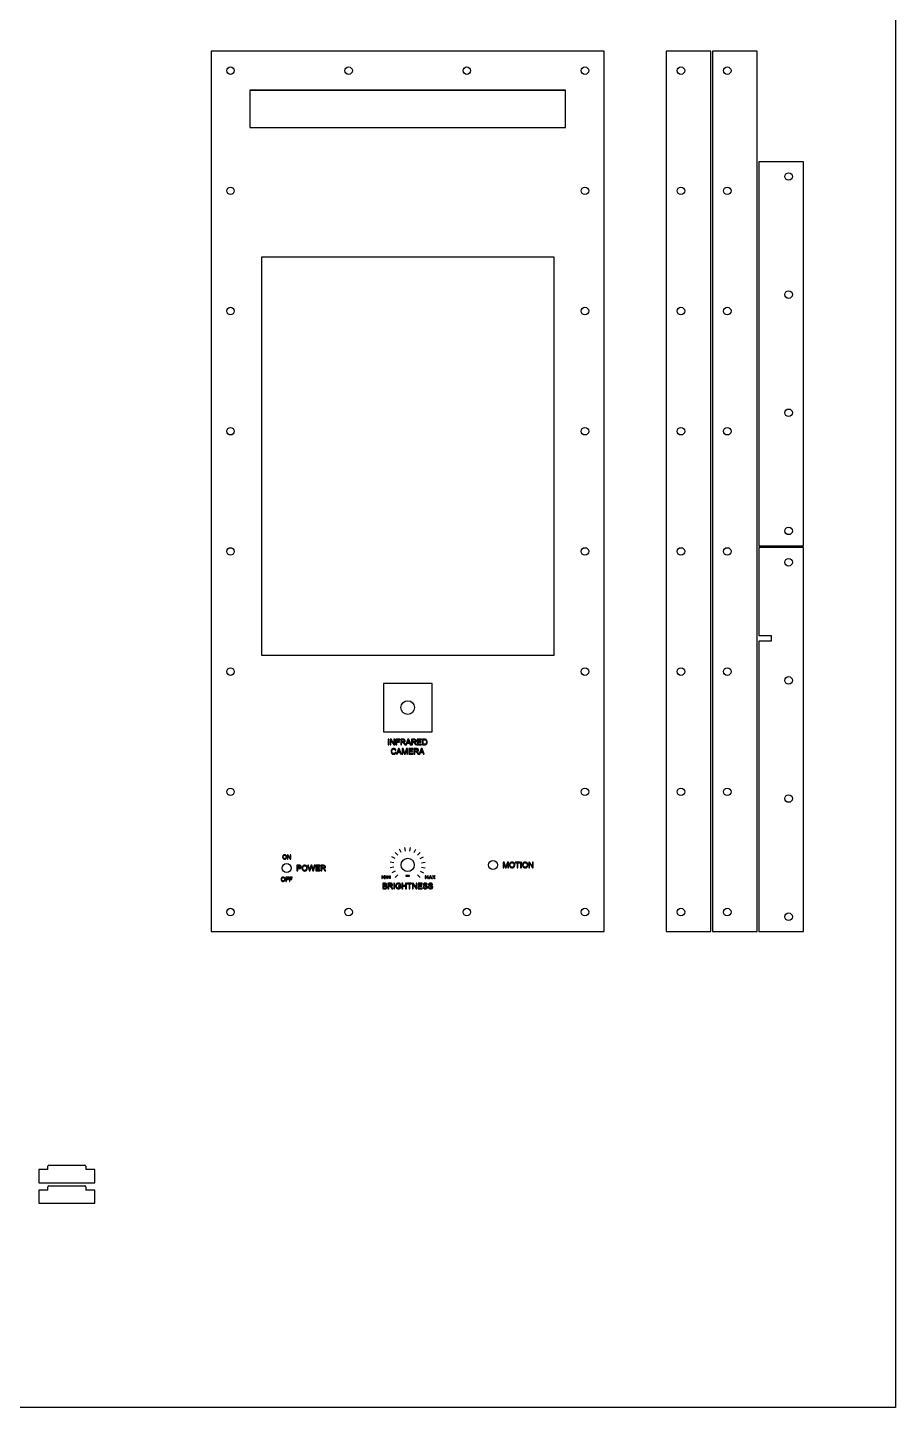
# Model space of a CAD drawing. Header units: inches. Extents: x 494 to 623, y 516 to 579.
# Drawn here: x 528.22 to 551.39, y 516.09 to 552.92 of the extents above; entities that cross this region are included whole.
import ezdxf

# ---------------------------------------------------------------- set-up
doc = ezdxf.new("R2010")
doc.units = ezdxf.units.IN
doc.header["$MEASUREMENT"] = 0

msp = doc.modelspace()

# ---------------------------------------------------------------- linework, layer by layer
at = {"color": 1}
msp.add_line((534.156, 551.256), (542.582, 551.256), dxfattribs=at)
at = {"color": 3, "linetype": 'ByBlock'}
for p, q in [((538.105, 530.834), (538.034, 530.905)), ((538.199, 530.903), (538.154, 530.992)), ((538.311, 530.939), (538.295, 531.038)), ((538.428, 530.939), (538.443, 531.038)), ((538.539, 530.903), (538.584, 530.992)), ((538.634, 530.834), (538.704, 530.905)), ((538, 530.628), (537.901, 530.644)), ((538, 530.511), (537.901, 530.496)), ((538.036, 530.74), (537.947, 530.785)), ((538.703, 530.74), (538.792, 530.785)), ((538.739, 530.628), (538.837, 530.644)), ((538.739, 530.511), (538.837, 530.496)), ((538.036, 530.4), (537.947, 530.355)), ((538.105, 530.305), (538.034, 530.235)), ((538.634, 530.305), (538.704, 530.235)), ((538.703, 530.4), (538.792, 530.355))]:
    msp.add_line(p, q, dxfattribs=at)
at = {"color": 1, "linetype": 'ByBlock'}
for p, q in [((528.761, 522.436), (528.516, 522.436)), ((528.516, 522.436), (528.516, 522.086)), ((528.761, 522.436), (528.761, 522.526)), ((528.786, 522.551), (529.746, 522.551)), ((529.771, 522.526), (529.771, 522.436)), ((530.016, 522.436), (529.771, 522.436)), ((530.016, 522.086), (530.016, 522.436)), ((528.516, 522.086), (530.016, 522.086)), ((528.786, 522.004), (529.746, 522.004)), ((528.761, 521.889), (528.516, 521.889)), ((528.516, 521.889), (528.516, 521.539)), ((528.761, 521.889), (528.761, 521.979)), ((529.771, 521.979), (529.771, 521.889)), ((530.016, 521.889), (529.771, 521.889)), ((530.016, 521.539), (530.016, 521.889)), ((528.516, 521.539), (530.016, 521.539))]:
    msp.add_line(p, q, dxfattribs=at)
at = {"color": 3}
msp.add_lwpolyline([(494.05, 565.125), (551.391, 565.125), (551.391, 516.087), (494.05, 516.087)], close=True, dxfattribs=at)
at = {"color": 1, "linetype": 'ByBlock'}
for points in [[(533.119, 552.293), (533.119, 528.793), (543.619, 528.793), (543.619, 552.293)], [(545.272, 552.293), (545.272, 528.793), (546.459, 528.793), (546.459, 552.293)], [(546.509, 552.293), (546.509, 528.793), (547.696, 528.793), (547.696, 552.293)], [(534.156, 550.256), (542.582, 550.256), (542.582, 551.256), (534.156, 551.256)], [(542.268, 546.807), (542.268, 536.163), (534.471, 536.163), (534.471, 546.807)], [(548.071, 536.693), (548.071, 536.543), (547.746, 536.543), (547.746, 528.793), (548.933, 528.793), (548.933, 539.043), (547.746, 539.043), (547.746, 536.693)], [(537.719, 534.125), (539.019, 534.125), (539.019, 535.415), (537.719, 535.415)], [(538.319, 530.287), (538.319, 530.267), (538.419, 530.267), (538.419, 530.287)]]:
    msp.add_lwpolyline(points, close=True, dxfattribs=at)
msp.add_lwpolyline([(547.746, 549.343), (547.746, 539.093), (548.933, 539.093), (548.933, 549.343), (547.746, 549.343)], dxfattribs=at)
at = {"color": 2, "linetype": 'ByBlock', "flags": 128}
for points in [[(537.869, 533.925), (537.849, 533.925), (537.849, 533.775), (537.869, 533.775)], [(538.003, 533.925), (538.003, 533.807), (537.924, 533.925), (537.904, 533.925), (537.904, 533.775), (537.922, 533.775), (537.922, 533.893), (538.002, 533.775), (538.022, 533.775), (538.022, 533.925)], [(538.076, 533.843), (538.146, 533.843), (538.146, 533.861), (538.076, 533.861), (538.076, 533.907), (538.157, 533.907), (538.157, 533.925), (538.056, 533.925), (538.056, 533.775), (538.076, 533.775)], [(538.303, 533.892), (538.297, 533.907), (538.293, 533.912), (538.28, 533.921), (538.268, 533.924), (538.25, 533.925), (538.183, 533.925), (538.183, 533.775), (538.203, 533.775), (538.203, 533.841), (538.226, 533.841), (538.237, 533.841), (538.247, 533.837), (538.256, 533.827), (538.261, 533.82), (538.271, 533.806), (538.291, 533.775), (538.316, 533.775), (538.289, 533.816), (538.283, 533.824), (538.273, 533.835), (538.261, 533.843), (538.267, 533.844), (538.282, 533.849), (538.293, 533.857), (538.301, 533.869), (538.303, 533.884)], [(538.283, 533.884), (538.279, 533.87), (538.267, 533.861), (538.262, 533.86), (538.246, 533.859), (538.203, 533.859), (538.203, 533.908), (538.25, 533.908), (538.263, 533.907), (538.275, 533.902), (538.278, 533.898)], [(538.397, 533.925), (538.375, 533.925), (538.318, 533.775), (538.339, 533.775), (538.355, 533.82), (538.418, 533.82), (538.435, 533.775), (538.458, 533.775)], [(538.412, 533.836), (538.361, 533.836), (538.378, 533.88), (538.382, 533.894), (538.386, 533.909), (538.386, 533.907), (538.39, 533.894), (538.396, 533.878)], [(538.594, 533.892), (538.588, 533.907), (538.584, 533.912), (538.571, 533.921), (538.559, 533.924), (538.541, 533.925), (538.474, 533.925), (538.474, 533.775), (538.494, 533.775), (538.494, 533.841), (538.517, 533.841), (538.528, 533.841), (538.538, 533.837), (538.548, 533.827), (538.552, 533.82), (538.562, 533.806), (538.582, 533.775), (538.606, 533.775), (538.581, 533.816), (538.574, 533.824), (538.564, 533.835), (538.552, 533.843), (538.558, 533.844), (538.573, 533.849), (538.584, 533.857), (538.592, 533.869), (538.594, 533.884)], [(538.574, 533.884), (538.57, 533.87), (538.558, 533.861), (538.553, 533.86), (538.537, 533.859), (538.494, 533.859), (538.494, 533.908), (538.542, 533.908), (538.554, 533.907), (538.566, 533.902), (538.569, 533.898)], [(538.646, 533.793), (538.646, 533.843), (538.728, 533.843), (538.728, 533.861), (538.646, 533.861), (538.646, 533.907), (538.734, 533.907), (538.734, 533.925), (538.626, 533.925), (538.626, 533.775), (538.738, 533.775), (538.738, 533.793)], [(538.889, 533.857), (538.887, 533.872), (538.884, 533.886), (538.883, 533.887), (538.876, 533.901), (538.866, 533.912), (538.858, 533.917), (538.843, 533.923), (538.834, 533.924), (538.817, 533.925), (538.765, 533.925), (538.765, 533.775), (538.82, 533.775), (538.829, 533.775), (538.843, 533.777), (538.847, 533.779), (538.861, 533.785), (538.864, 533.787), (538.875, 533.798), (538.879, 533.805), (538.885, 533.82), (538.888, 533.834), (538.889, 533.851)], [(538.868, 533.836), (538.864, 533.822), (538.862, 533.815), (538.854, 533.803), (538.84, 533.795), (538.834, 533.794), (538.817, 533.793), (538.785, 533.793), (538.785, 533.907), (538.816, 533.907), (538.829, 533.907), (538.842, 533.904), (538.851, 533.899), (538.861, 533.887), (538.864, 533.882), (538.867, 533.869), (538.868, 533.851)], [(537.951, 533.573), (537.947, 533.587), (537.946, 533.603), (537.947, 533.617), (537.951, 533.632), (537.957, 533.644), (537.967, 533.655), (537.98, 533.661), (537.996, 533.663), (538.008, 533.661), (538.021, 533.655), (538.029, 533.646), (538.036, 533.632), (538.056, 533.636), (538.053, 533.645), (538.045, 533.658), (538.034, 533.669), (538.027, 533.673), (538.013, 533.678), (537.997, 533.68), (537.99, 533.68), (537.974, 533.677), (537.961, 533.671), (537.955, 533.667), (537.943, 533.657), (537.935, 533.644), (537.931, 533.634), (537.927, 533.62), (537.926, 533.603), (537.926, 533.593), (537.929, 533.577), (537.933, 533.563), (537.937, 533.557), (537.945, 533.544), (537.957, 533.534), (537.965, 533.53), (537.98, 533.526), (537.996, 533.525), (538.009, 533.525), (538.023, 533.53), (538.036, 533.537), (538.045, 533.546), (538.053, 533.559), (538.058, 533.575), (538.038, 533.579), (538.038, 533.577), (538.032, 533.562), (538.023, 533.551), (538.01, 533.544), (537.995, 533.542), (537.984, 533.543), (537.969, 533.548), (537.96, 533.556), (537.952, 533.57)], [(538.145, 533.677), (538.124, 533.677), (538.066, 533.527), (538.087, 533.527), (538.104, 533.573), (538.166, 533.573), (538.184, 533.527), (538.207, 533.527)], [(538.161, 533.589), (538.11, 533.589), (538.126, 533.633), (538.131, 533.646), (538.134, 533.661), (538.135, 533.66), (538.139, 533.647), (538.145, 533.63)], [(538.346, 533.527), (538.365, 533.527), (538.365, 533.677), (538.338, 533.677), (538.302, 533.573), (538.299, 533.562), (538.295, 533.549), (538.293, 533.554), (538.287, 533.571), (538.252, 533.677), (538.222, 533.677), (538.222, 533.527), (538.241, 533.527), (538.241, 533.655), (538.285, 533.527), (538.302, 533.527), (538.346, 533.653)], [(538.417, 533.545), (538.417, 533.596), (538.5, 533.596), (538.5, 533.614), (538.417, 533.614), (538.417, 533.659), (538.506, 533.659), (538.506, 533.677), (538.398, 533.677), (538.398, 533.527), (538.509, 533.527), (538.509, 533.545)], [(538.656, 533.645), (538.65, 533.659), (538.646, 533.665), (538.634, 533.673), (538.621, 533.677), (538.604, 533.677), (538.537, 533.677), (538.537, 533.527), (538.557, 533.527), (538.557, 533.594), (538.58, 533.594), (538.591, 533.593), (538.6, 533.589), (538.61, 533.579), (538.615, 533.573), (538.625, 533.558), (538.644, 533.527), (538.669, 533.527), (538.643, 533.568), (538.636, 533.577), (538.627, 533.588), (538.615, 533.595), (538.621, 533.597), (538.636, 533.601), (538.646, 533.609), (538.654, 533.621), (538.657, 533.636)], [(538.636, 533.636), (538.633, 533.623), (538.621, 533.614), (538.616, 533.612), (538.6, 533.611), (538.557, 533.611), (538.557, 533.661), (538.604, 533.661), (538.617, 533.659), (538.629, 533.654), (538.632, 533.65)], [(538.751, 533.677), (538.729, 533.677), (538.671, 533.527), (538.693, 533.527), (538.709, 533.573), (538.772, 533.573), (538.789, 533.527), (538.812, 533.527)], [(538.766, 533.589), (538.715, 533.589), (538.732, 533.633), (538.736, 533.646), (538.739, 533.661), (538.739, 533.66), (538.744, 533.647), (538.75, 533.63)], [(535.138, 530.784), (535.137, 530.792), (535.136, 530.799), (535.134, 530.806), (535.131, 530.812), (535.131, 530.812), (535.127, 530.818), (535.123, 530.824), (535.118, 530.828), (535.112, 530.833), (535.111, 530.833), (535.105, 530.836), (535.098, 530.838), (535.091, 530.839), (535.084, 530.84), (535.082, 530.84), (535.075, 530.839), (535.068, 530.838), (535.062, 530.836), (535.055, 530.833), (535.05, 530.829), (535.045, 530.824), (535.042, 530.82), (535.038, 530.815), (535.035, 530.809), (535.033, 530.803), (535.031, 530.796), (535.03, 530.788), (535.03, 530.78), (535.03, 530.779), (535.03, 530.772), (535.031, 530.766), (535.034, 530.759), (535.037, 530.752), (535.037, 530.752), (535.04, 530.746), (535.045, 530.74), (535.05, 530.735), (535.055, 530.731), (535.057, 530.73), (535.063, 530.727), (535.069, 530.725), (535.077, 530.724), (535.084, 530.723), (535.091, 530.724), (535.098, 530.725), (535.105, 530.727), (535.111, 530.73), (535.111, 530.731), (535.117, 530.734), (535.122, 530.739), (535.127, 530.744), (535.131, 530.751), (535.132, 530.754), (535.134, 530.76), (535.136, 530.767), (535.137, 530.774), (535.138, 530.782)], [(535.231, 530.838), (535.231, 530.75), (535.172, 530.838), (535.157, 530.838), (535.157, 530.725), (535.171, 530.725), (535.171, 530.814), (535.23, 530.725), (535.245, 530.725), (535.245, 530.838)], [(535.122, 530.78), (535.122, 530.772), (535.12, 530.765), (535.118, 530.759), (535.115, 530.753), (535.111, 530.748), (535.109, 530.746), (535.104, 530.742), (535.098, 530.739), (535.091, 530.737), (535.084, 530.736), (535.081, 530.736), (535.074, 530.737), (535.067, 530.74), (535.062, 530.743), (535.056, 530.748), (535.053, 530.753), (535.049, 530.758), (535.047, 530.765), (535.046, 530.772), (535.045, 530.78), (535.045, 530.785), (535.046, 530.793), (535.048, 530.8), (535.05, 530.807), (535.053, 530.812), (535.057, 530.816), (535.058, 530.818), (535.064, 530.822), (535.07, 530.825), (535.077, 530.827), (535.084, 530.827), (535.091, 530.826), (535.098, 530.824), (535.104, 530.822), (535.11, 530.817), (535.114, 530.812), (535.118, 530.806), (535.119, 530.803), (535.121, 530.796), (535.122, 530.789), (535.122, 530.782)], [(535.525, 530.5), (535.527, 530.516), (535.527, 530.522), (535.523, 530.536), (535.521, 530.54), (535.51, 530.551), (535.507, 530.553), (535.492, 530.558), (535.486, 530.559), (535.469, 530.559), (535.413, 530.559), (535.413, 530.409), (535.432, 530.409), (535.432, 530.47), (535.471, 530.47), (535.473, 530.47), (535.491, 530.472), (535.505, 530.476), (535.515, 530.484), (535.518, 530.487)], [(535.506, 530.508), (535.498, 530.495), (535.488, 530.49), (535.471, 530.488), (535.432, 530.488), (535.432, 530.541), (535.471, 530.541), (535.475, 530.541), (535.49, 530.54), (535.502, 530.532), (535.503, 530.53), (535.506, 530.515)], [(535.689, 530.495), (535.686, 530.51), (535.681, 530.524), (535.677, 530.531), (535.668, 530.542), (535.655, 530.552), (535.648, 530.556), (535.634, 530.56), (535.618, 530.562), (535.605, 530.561), (535.59, 530.557), (535.578, 530.551), (535.566, 530.541), (535.565, 530.539), (535.557, 530.528), (535.551, 530.514), (535.547, 530.499), (535.546, 530.482), (535.547, 530.474), (535.55, 530.459), (535.555, 530.445), (535.559, 530.438), (535.568, 530.426), (535.58, 530.417), (535.588, 530.413), (535.602, 530.408), (535.618, 530.407), (535.625, 530.407), (535.641, 530.41), (535.654, 530.416), (535.661, 530.42), (535.672, 530.43), (535.68, 530.443), (535.685, 530.453), (535.689, 530.468), (535.69, 530.484)], [(535.669, 530.481), (535.667, 530.464), (535.662, 530.451), (535.655, 530.439), (535.647, 530.432), (535.633, 530.426), (535.618, 530.424), (535.607, 530.425), (535.593, 530.43), (535.581, 530.439), (535.573, 530.451), (535.568, 530.466), (535.567, 530.482), (535.567, 530.49), (535.569, 530.507), (535.575, 530.52), (535.582, 530.53), (535.59, 530.536), (535.603, 530.542), (535.618, 530.545), (535.631, 530.543), (535.645, 530.538), (535.655, 530.529), (535.663, 530.516), (535.664, 530.515), (535.668, 530.5), (535.669, 530.484)], [(535.851, 530.463), (535.85, 530.46), (535.847, 530.444), (535.843, 530.43), (535.842, 530.437), (535.84, 530.452), (535.836, 530.467), (535.832, 530.483), (535.811, 530.559), (535.787, 530.559), (535.758, 530.458), (535.756, 530.45), (535.751, 530.43), (535.749, 530.445), (535.745, 530.461), (535.722, 530.559), (535.702, 530.559), (535.741, 530.409), (535.762, 530.409), (535.794, 530.523), (535.794, 530.526), (535.798, 530.541), (535.798, 530.54), (535.803, 530.523), (535.834, 530.409), (535.853, 530.409), (535.895, 530.559), (535.874, 530.559)], [(535.933, 530.427), (535.933, 530.478), (536.016, 530.478), (536.016, 530.496), (535.933, 530.496), (535.933, 530.541), (536.022, 530.541), (536.022, 530.559), (535.913, 530.559), (535.913, 530.409), (536.025, 530.409), (536.025, 530.427)], [(536.172, 530.527), (536.167, 530.541), (536.162, 530.547), (536.15, 530.555), (536.137, 530.558), (536.12, 530.559), (536.053, 530.559), (536.053, 530.409), (536.073, 530.409), (536.073, 530.476), (536.096, 530.476), (536.107, 530.475), (536.116, 530.471), (536.126, 530.461), (536.131, 530.455), (536.141, 530.44), (536.16, 530.409), (536.185, 530.409), (536.159, 530.45), (536.153, 530.459), (536.143, 530.47), (536.131, 530.478), (536.137, 530.479), (536.151, 530.484), (536.163, 530.491), (536.171, 530.503), (536.173, 530.518)], [(536.153, 530.518), (536.149, 530.505), (536.137, 530.496), (536.132, 530.494), (536.115, 530.493), (536.073, 530.493), (536.073, 530.542), (536.12, 530.542), (536.133, 530.541), (536.145, 530.536), (536.148, 530.532)], [(541.039, 530.495), (541.058, 530.495), (541.058, 530.645), (541.032, 530.645), (540.996, 530.54), (540.992, 530.529), (540.988, 530.516), (540.986, 530.522), (540.981, 530.538), (540.945, 530.645), (540.915, 530.645), (540.915, 530.495), (540.934, 530.495), (540.934, 530.623), (540.978, 530.495), (540.996, 530.495), (541.039, 530.62)], [(541.228, 530.581), (541.225, 530.596), (541.219, 530.61), (541.215, 530.617), (541.206, 530.628), (541.194, 530.637), (541.186, 530.641), (541.172, 530.646), (541.156, 530.647), (541.143, 530.646), (541.129, 530.643), (541.116, 530.636), (541.105, 530.626), (541.103, 530.625), (541.095, 530.613), (541.089, 530.6), (541.086, 530.585), (541.085, 530.568), (541.085, 530.56), (541.088, 530.545), (541.093, 530.53), (541.097, 530.524), (541.106, 530.512), (541.118, 530.502), (541.126, 530.498), (541.14, 530.494), (541.156, 530.492), (541.163, 530.492), (541.178, 530.495), (541.192, 530.501), (541.199, 530.505), (541.21, 530.516), (541.219, 530.529), (541.223, 530.539), (541.227, 530.553), (541.228, 530.57)], [(541.207, 530.567), (541.205, 530.55), (541.2, 530.536), (541.193, 530.525), (541.184, 530.517), (541.171, 530.511), (541.156, 530.509), (541.145, 530.51), (541.131, 530.515), (541.12, 530.525), (541.119, 530.525), (541.111, 530.537), (541.107, 530.551), (541.105, 530.568), (541.105, 530.576), (541.108, 530.593), (541.113, 530.606), (541.12, 530.616), (541.128, 530.622), (541.141, 530.628), (541.156, 530.63), (541.169, 530.629), (541.183, 530.623), (541.193, 530.615), (541.201, 530.602), (541.202, 530.6), (541.206, 530.586), (541.207, 530.57)], [(541.311, 530.627), (541.361, 530.627), (541.361, 530.645), (541.242, 530.645), (541.242, 530.627), (541.292, 530.627), (541.292, 530.495), (541.311, 530.495)], [(541.405, 530.645), (541.385, 530.645), (541.385, 530.495), (541.405, 530.495)], [(541.576, 530.581), (541.574, 530.596), (541.568, 530.61), (541.565, 530.617), (541.555, 530.628), (541.543, 530.637), (541.536, 530.641), (541.521, 530.646), (541.506, 530.647), (541.493, 530.646), (541.478, 530.643), (541.465, 530.636), (541.454, 530.626), (541.452, 530.625), (541.444, 530.613), (541.438, 530.6), (541.435, 530.585), (541.434, 530.568), (541.434, 530.56), (541.437, 530.545), (541.442, 530.53), (541.446, 530.524), (541.455, 530.512), (541.467, 530.502), (541.475, 530.498), (541.489, 530.494), (541.505, 530.492), (541.513, 530.492), (541.528, 530.495), (541.542, 530.501), (541.548, 530.505), (541.559, 530.516), (541.568, 530.529), (541.572, 530.539), (541.576, 530.553), (541.577, 530.57)], [(541.557, 530.567), (541.555, 530.55), (541.55, 530.536), (541.542, 530.525), (541.534, 530.517), (541.521, 530.511), (541.505, 530.509), (541.494, 530.51), (541.48, 530.515), (541.469, 530.525), (541.468, 530.525), (541.46, 530.537), (541.456, 530.551), (541.454, 530.568), (541.454, 530.576), (541.457, 530.593), (541.462, 530.606), (541.469, 530.616), (541.477, 530.622), (541.49, 530.628), (541.506, 530.63), (541.519, 530.629), (541.532, 530.623), (541.542, 530.615), (541.55, 530.602), (541.551, 530.6), (541.555, 530.586), (541.557, 530.57)], [(541.701, 530.645), (541.701, 530.527), (541.622, 530.645), (541.602, 530.645), (541.602, 530.495), (541.621, 530.495), (541.621, 530.613), (541.7, 530.495), (541.72, 530.495), (541.72, 530.645)], [(535.095, 530.189), (535.095, 530.197), (535.094, 530.204), (535.091, 530.211), (535.089, 530.217), (535.089, 530.217), (535.085, 530.223), (535.081, 530.229), (535.075, 530.233), (535.07, 530.237), (535.069, 530.238), (535.063, 530.241), (535.056, 530.243), (535.049, 530.244), (535.042, 530.245), (535.04, 530.245), (535.033, 530.244), (535.026, 530.243), (535.019, 530.241), (535.013, 530.238), (535.008, 530.234), (535.003, 530.229), (534.999, 530.225), (534.996, 530.22), (534.993, 530.214), (534.991, 530.208), (534.989, 530.201), (534.988, 530.193), (534.988, 530.185), (534.988, 530.184), (534.988, 530.177), (534.989, 530.171), (534.991, 530.164), (534.994, 530.157), (534.994, 530.157), (534.998, 530.151), (535.002, 530.145), (535.007, 530.14), (535.013, 530.136), (535.014, 530.135), (535.021, 530.132), (535.027, 530.13), (535.034, 530.129), (535.042, 530.128), (535.049, 530.129), (535.056, 530.13), (535.062, 530.132), (535.069, 530.135), (535.069, 530.136), (535.075, 530.139), (535.08, 530.144), (535.085, 530.149), (535.089, 530.156), (535.09, 530.159), (535.092, 530.165), (535.094, 530.172), (535.095, 530.179), (535.095, 530.187)], [(535.08, 530.185), (535.079, 530.177), (535.078, 530.17), (535.076, 530.164), (535.073, 530.158), (535.069, 530.153), (535.067, 530.151), (535.062, 530.147), (535.055, 530.144), (535.049, 530.142), (535.042, 530.141), (535.038, 530.141), (535.031, 530.142), (535.025, 530.145), (535.019, 530.148), (535.014, 530.153), (535.01, 530.158), (535.007, 530.163), (535.005, 530.17), (535.003, 530.177), (535.003, 530.185), (535.003, 530.19), (535.004, 530.198), (535.006, 530.205), (535.008, 530.212), (535.011, 530.217), (535.015, 530.221), (535.016, 530.223), (535.022, 530.227), (535.028, 530.23), (535.035, 530.232), (535.042, 530.232), (535.049, 530.232), (535.055, 530.229), (535.062, 530.227), (535.067, 530.222), (535.072, 530.217), (535.075, 530.211), (535.077, 530.208), (535.078, 530.201), (535.08, 530.194), (535.08, 530.187)], [(535.13, 530.181), (535.183, 530.181), (535.183, 530.195), (535.13, 530.195), (535.13, 530.229), (535.191, 530.229), (535.191, 530.243), (535.115, 530.243), (535.115, 530.13), (535.13, 530.13)], [(535.226, 530.181), (535.279, 530.181), (535.279, 530.195), (535.226, 530.195), (535.226, 530.229), (535.287, 530.229), (535.287, 530.243), (535.211, 530.243), (535.211, 530.13), (535.226, 530.13)], [(537.688, 530.205), (537.688, 530.256), (537.714, 530.214), (537.716, 530.214), (537.742, 530.256), (537.742, 530.205), (537.755, 530.205), (537.755, 530.28), (537.744, 530.28), (537.716, 530.234), (537.688, 530.28), (537.677, 530.28), (537.677, 530.205)], [(537.784, 530.205), (537.798, 530.205), (537.798, 530.28), (537.784, 530.28)], [(537.838, 530.28), (537.887, 530.229), (537.887, 530.28), (537.899, 530.28), (537.899, 530.205), (537.89, 530.205), (537.841, 530.256), (537.841, 530.205), (537.829, 530.205), (537.829, 530.28)], [(538.851, 530.205), (538.851, 530.256), (538.876, 530.214), (538.879, 530.214), (538.905, 530.256), (538.905, 530.205), (538.918, 530.205), (538.918, 530.28), (538.906, 530.28), (538.879, 530.234), (538.851, 530.28), (538.839, 530.28), (538.839, 530.205)], [(538.95, 530.205), (538.956, 530.221), (538.995, 530.221), (539.002, 530.205), (539.017, 530.205), (538.983, 530.28), (538.969, 530.28), (538.936, 530.205)], [(538.962, 530.235), (538.976, 530.265), (538.989, 530.235)], [(539.046, 530.28), (539.027, 530.28), (539.056, 530.243), (539.027, 530.205), (539.044, 530.205), (539.064, 530.234), (539.086, 530.205), (539.105, 530.205), (539.073, 530.245), (539.099, 530.28), (539.083, 530.28), (539.065, 530.254)], [(537.8, 530.006), (537.786, 530.013), (537.792, 530.016), (537.803, 530.026), (537.804, 530.03), (537.807, 530.045), (537.807, 530.05), (537.802, 530.064), (537.798, 530.07), (537.785, 530.078), (537.775, 530.081), (537.757, 530.083), (537.701, 530.083), (537.701, 529.933), (537.759, 529.933), (537.768, 529.934), (537.783, 529.935), (537.785, 529.936), (537.799, 529.943), (537.801, 529.945), (537.81, 529.957), (537.812, 529.962), (537.815, 529.976), (537.813, 529.986), (537.807, 529.999)], [(537.785, 530.056), (537.788, 530.043), (537.784, 530.029), (537.773, 530.022), (537.77, 530.022), (537.754, 530.02), (537.721, 530.02), (537.721, 530.065), (537.751, 530.065), (537.761, 530.065), (537.774, 530.064)], [(537.794, 529.976), (537.791, 529.964), (537.784, 529.955), (537.772, 529.952), (537.759, 529.951), (537.721, 529.951), (537.721, 530.002), (537.756, 530.002), (537.764, 530.002), (537.778, 530), (537.79, 529.991)], [(537.961, 530.05), (537.956, 530.065), (537.952, 530.071), (537.939, 530.079), (537.926, 530.082), (537.909, 530.083), (537.842, 530.083), (537.842, 529.933), (537.862, 529.933), (537.862, 530), (537.885, 530), (537.897, 529.999), (537.905, 529.995), (537.915, 529.985), (537.92, 529.979), (537.93, 529.964), (537.949, 529.933), (537.974, 529.933), (537.949, 529.974), (537.942, 529.983), (537.932, 529.994), (537.92, 530.001), (537.926, 530.002), (537.941, 530.008), (537.952, 530.015), (537.96, 530.027), (537.962, 530.043)], [(537.942, 530.043), (537.938, 530.029), (537.926, 530.02), (537.921, 530.018), (537.905, 530.017), (537.862, 530.017), (537.862, 530.067), (537.91, 530.067), (537.922, 530.065), (537.934, 530.06), (537.937, 530.057)], [(538.016, 530.083), (537.997, 530.083), (537.997, 529.933), (538.016, 529.933)], [(538.179, 530.053), (538.172, 530.066), (538.165, 530.073), (538.151, 530.081), (538.137, 530.085), (538.121, 530.085), (538.11, 530.085), (538.096, 530.082), (538.082, 530.077), (538.075, 530.072), (538.064, 530.062), (538.056, 530.048), (538.051, 530.038), (538.047, 530.023), (538.047, 530.008), (538.047, 529.997), (538.05, 529.981), (538.056, 529.967), (538.06, 529.96), (538.07, 529.948), (538.083, 529.94), (538.092, 529.936), (538.107, 529.931), (538.123, 529.931), (538.125, 529.931), (538.14, 529.932), (538.155, 529.936), (538.158, 529.938), (538.172, 529.945), (538.185, 529.954), (538.185, 530.01), (538.122, 530.01), (538.122, 529.992), (538.166, 529.992), (538.166, 529.964), (538.162, 529.961), (538.147, 529.953), (538.137, 529.95), (538.122, 529.948), (538.109, 529.95), (538.094, 529.955), (538.083, 529.962), (538.074, 529.975), (538.072, 529.978), (538.068, 529.992), (538.067, 530.008), (538.068, 530.024), (538.073, 530.039), (538.074, 530.041), (538.082, 530.053), (538.085, 530.057), (538.098, 530.064), (538.106, 530.067), (538.122, 530.069), (538.127, 530.068), (538.142, 530.065), (538.144, 530.064), (538.157, 530.054), (538.158, 530.051), (538.165, 530.036), (538.183, 530.041)], [(538.313, 529.933), (538.333, 529.933), (538.333, 530.083), (538.313, 530.083), (538.313, 530.022), (538.235, 530.022), (538.235, 530.083), (538.215, 530.083), (538.215, 529.933), (538.235, 529.933), (538.235, 530.004), (538.313, 530.004)], [(538.424, 530.065), (538.473, 530.065), (538.473, 530.083), (538.354, 530.083), (538.354, 530.065), (538.404, 530.065), (538.404, 529.933), (538.424, 529.933)], [(538.592, 530.083), (538.592, 529.966), (538.514, 530.083), (538.493, 530.083), (538.493, 529.933), (538.512, 529.933), (538.512, 530.051), (538.591, 529.933), (538.612, 529.933), (538.612, 530.083)], [(538.665, 529.951), (538.665, 530.002), (538.748, 530.002), (538.748, 530.019), (538.665, 530.019), (538.665, 530.065), (538.754, 530.065), (538.754, 530.083), (538.645, 530.083), (538.645, 529.933), (538.757, 529.933), (538.757, 529.951)], [(538.897, 529.983), (538.891, 529.997), (538.885, 530.004), (538.872, 530.012), (538.87, 530.013), (538.857, 530.017), (538.839, 530.022), (538.837, 530.022), (538.818, 530.027), (538.808, 530.032), (538.803, 530.046), (538.803, 530.049), (538.811, 530.062), (538.82, 530.066), (538.837, 530.068), (538.851, 530.067), (538.863, 530.061), (538.869, 530.054), (538.874, 530.039), (538.893, 530.041), (538.891, 530.05), (538.885, 530.064), (538.879, 530.072), (538.866, 530.081), (538.853, 530.085), (538.836, 530.085), (538.823, 530.085), (538.809, 530.081), (538.8, 530.076), (538.79, 530.066), (538.786, 530.059), (538.783, 530.044), (538.784, 530.04), (538.789, 530.025), (538.793, 530.021), (538.805, 530.011), (538.816, 530.008), (538.834, 530.002), (538.849, 529.998), (538.86, 529.995), (538.862, 529.994), (538.874, 529.986), (538.878, 529.974), (538.874, 529.961), (538.874, 529.96), (538.861, 529.952), (538.856, 529.95), (538.841, 529.948), (538.832, 529.948), (538.818, 529.953), (538.814, 529.955), (538.803, 529.965), (538.801, 529.968), (538.797, 529.983), (538.778, 529.981), (538.779, 529.968), (538.786, 529.955), (538.794, 529.945), (538.807, 529.936), (538.811, 529.935), (538.825, 529.931), (538.842, 529.931), (538.856, 529.932), (538.87, 529.936), (538.881, 529.942), (538.891, 529.953), (538.895, 529.961), (538.897, 529.976)], [(539.036, 529.983), (539.031, 529.997), (539.025, 530.004), (539.011, 530.012), (539.01, 530.013), (538.997, 530.017), (538.978, 530.022), (538.976, 530.022), (538.958, 530.027), (538.948, 530.032), (538.943, 530.046), (538.943, 530.049), (538.95, 530.062), (538.96, 530.066), (538.977, 530.068), (538.991, 530.067), (539.003, 530.061), (539.009, 530.054), (539.013, 530.039), (539.032, 530.041), (539.031, 530.05), (539.025, 530.064), (539.019, 530.072), (539.006, 530.081), (538.992, 530.085), (538.976, 530.085), (538.963, 530.085), (538.949, 530.081), (538.94, 530.076), (538.93, 530.066), (538.926, 530.059), (538.923, 530.044), (538.923, 530.04), (538.929, 530.025), (538.932, 530.021), (538.944, 530.011), (538.956, 530.008), (538.974, 530.002), (538.989, 529.998), (539, 529.995), (539.001, 529.994), (539.013, 529.986), (539.018, 529.974), (539.013, 529.961), (539.013, 529.96), (539.001, 529.952), (538.996, 529.95), (538.981, 529.948), (538.972, 529.948), (538.957, 529.953), (538.954, 529.955), (538.943, 529.965), (538.94, 529.968), (538.937, 529.983), (538.918, 529.981), (538.919, 529.968), (538.926, 529.955), (538.934, 529.945), (538.947, 529.936), (538.95, 529.935), (538.964, 529.931), (538.982, 529.931), (538.996, 529.932), (539.01, 529.936), (539.02, 529.942), (539.03, 529.953), (539.034, 529.961), (539.037, 529.976)]]:
    msp.add_lwpolyline(points, close=True, dxfattribs=at)
at = {"color": 1, "linetype": 'ByBlock'}
for centre, radius in [((533.638, 551.775), 0.1), ((536.792, 551.775), 0.1), ((539.947, 551.775), 0.1), ((543.101, 551.775), 0.1), ((545.665, 551.775), 0.1), ((546.902, 551.775), 0.1), ((548.539, 548.95), 0.1), ((533.638, 548.566), 0.1), ((543.101, 548.566), 0.1), ((545.665, 548.566), 0.1), ((546.902, 548.566), 0.1), ((548.539, 545.796), 0.1), ((533.638, 545.357), 0.1), ((543.101, 545.357), 0.1), ((545.665, 545.357), 0.1), ((546.902, 545.357), 0.1), ((548.539, 542.641), 0.1), ((533.638, 542.148), 0.1), ((543.101, 542.148), 0.1), ((545.665, 542.148), 0.1), ((546.902, 542.148), 0.1), ((548.539, 539.487), 0.1), ((533.638, 538.939), 0.1), ((543.101, 538.939), 0.1), ((545.665, 538.939), 0.1), ((546.902, 538.939), 0.1), ((548.539, 538.65), 0.1), ((533.638, 535.73), 0.1), ((543.101, 535.73), 0.1), ((545.665, 535.73), 0.1), ((546.902, 535.73), 0.1), ((548.539, 535.496), 0.1), ((538.369, 534.77), 0.182), ((533.638, 532.521), 0.1), ((543.101, 532.521), 0.1), ((545.665, 532.521), 0.1), ((546.902, 532.521), 0.1), ((548.539, 532.341), 0.1), ((535.138, 530.484), 0.12), ((538.369, 530.57), 0.177), ((540.646, 530.57), 0.122), ((533.638, 529.312), 0.1), ((536.792, 529.312), 0.1), ((539.947, 529.312), 0.1), ((543.101, 529.312), 0.1), ((545.665, 529.312), 0.1), ((546.902, 529.312), 0.1), ((548.539, 529.187), 0.1)]:
    msp.add_circle(centre, radius, dxfattribs=at)
for centre, start, end in [((528.786, 522.526), 90, 180), ((529.746, 522.526), 0, 90), ((528.786, 521.979), 90, 180), ((529.746, 521.979), 0, 90)]:
    msp.add_arc(centre, 0.025, start, end, dxfattribs=at)

doc.saveas('drawing.dxf')
